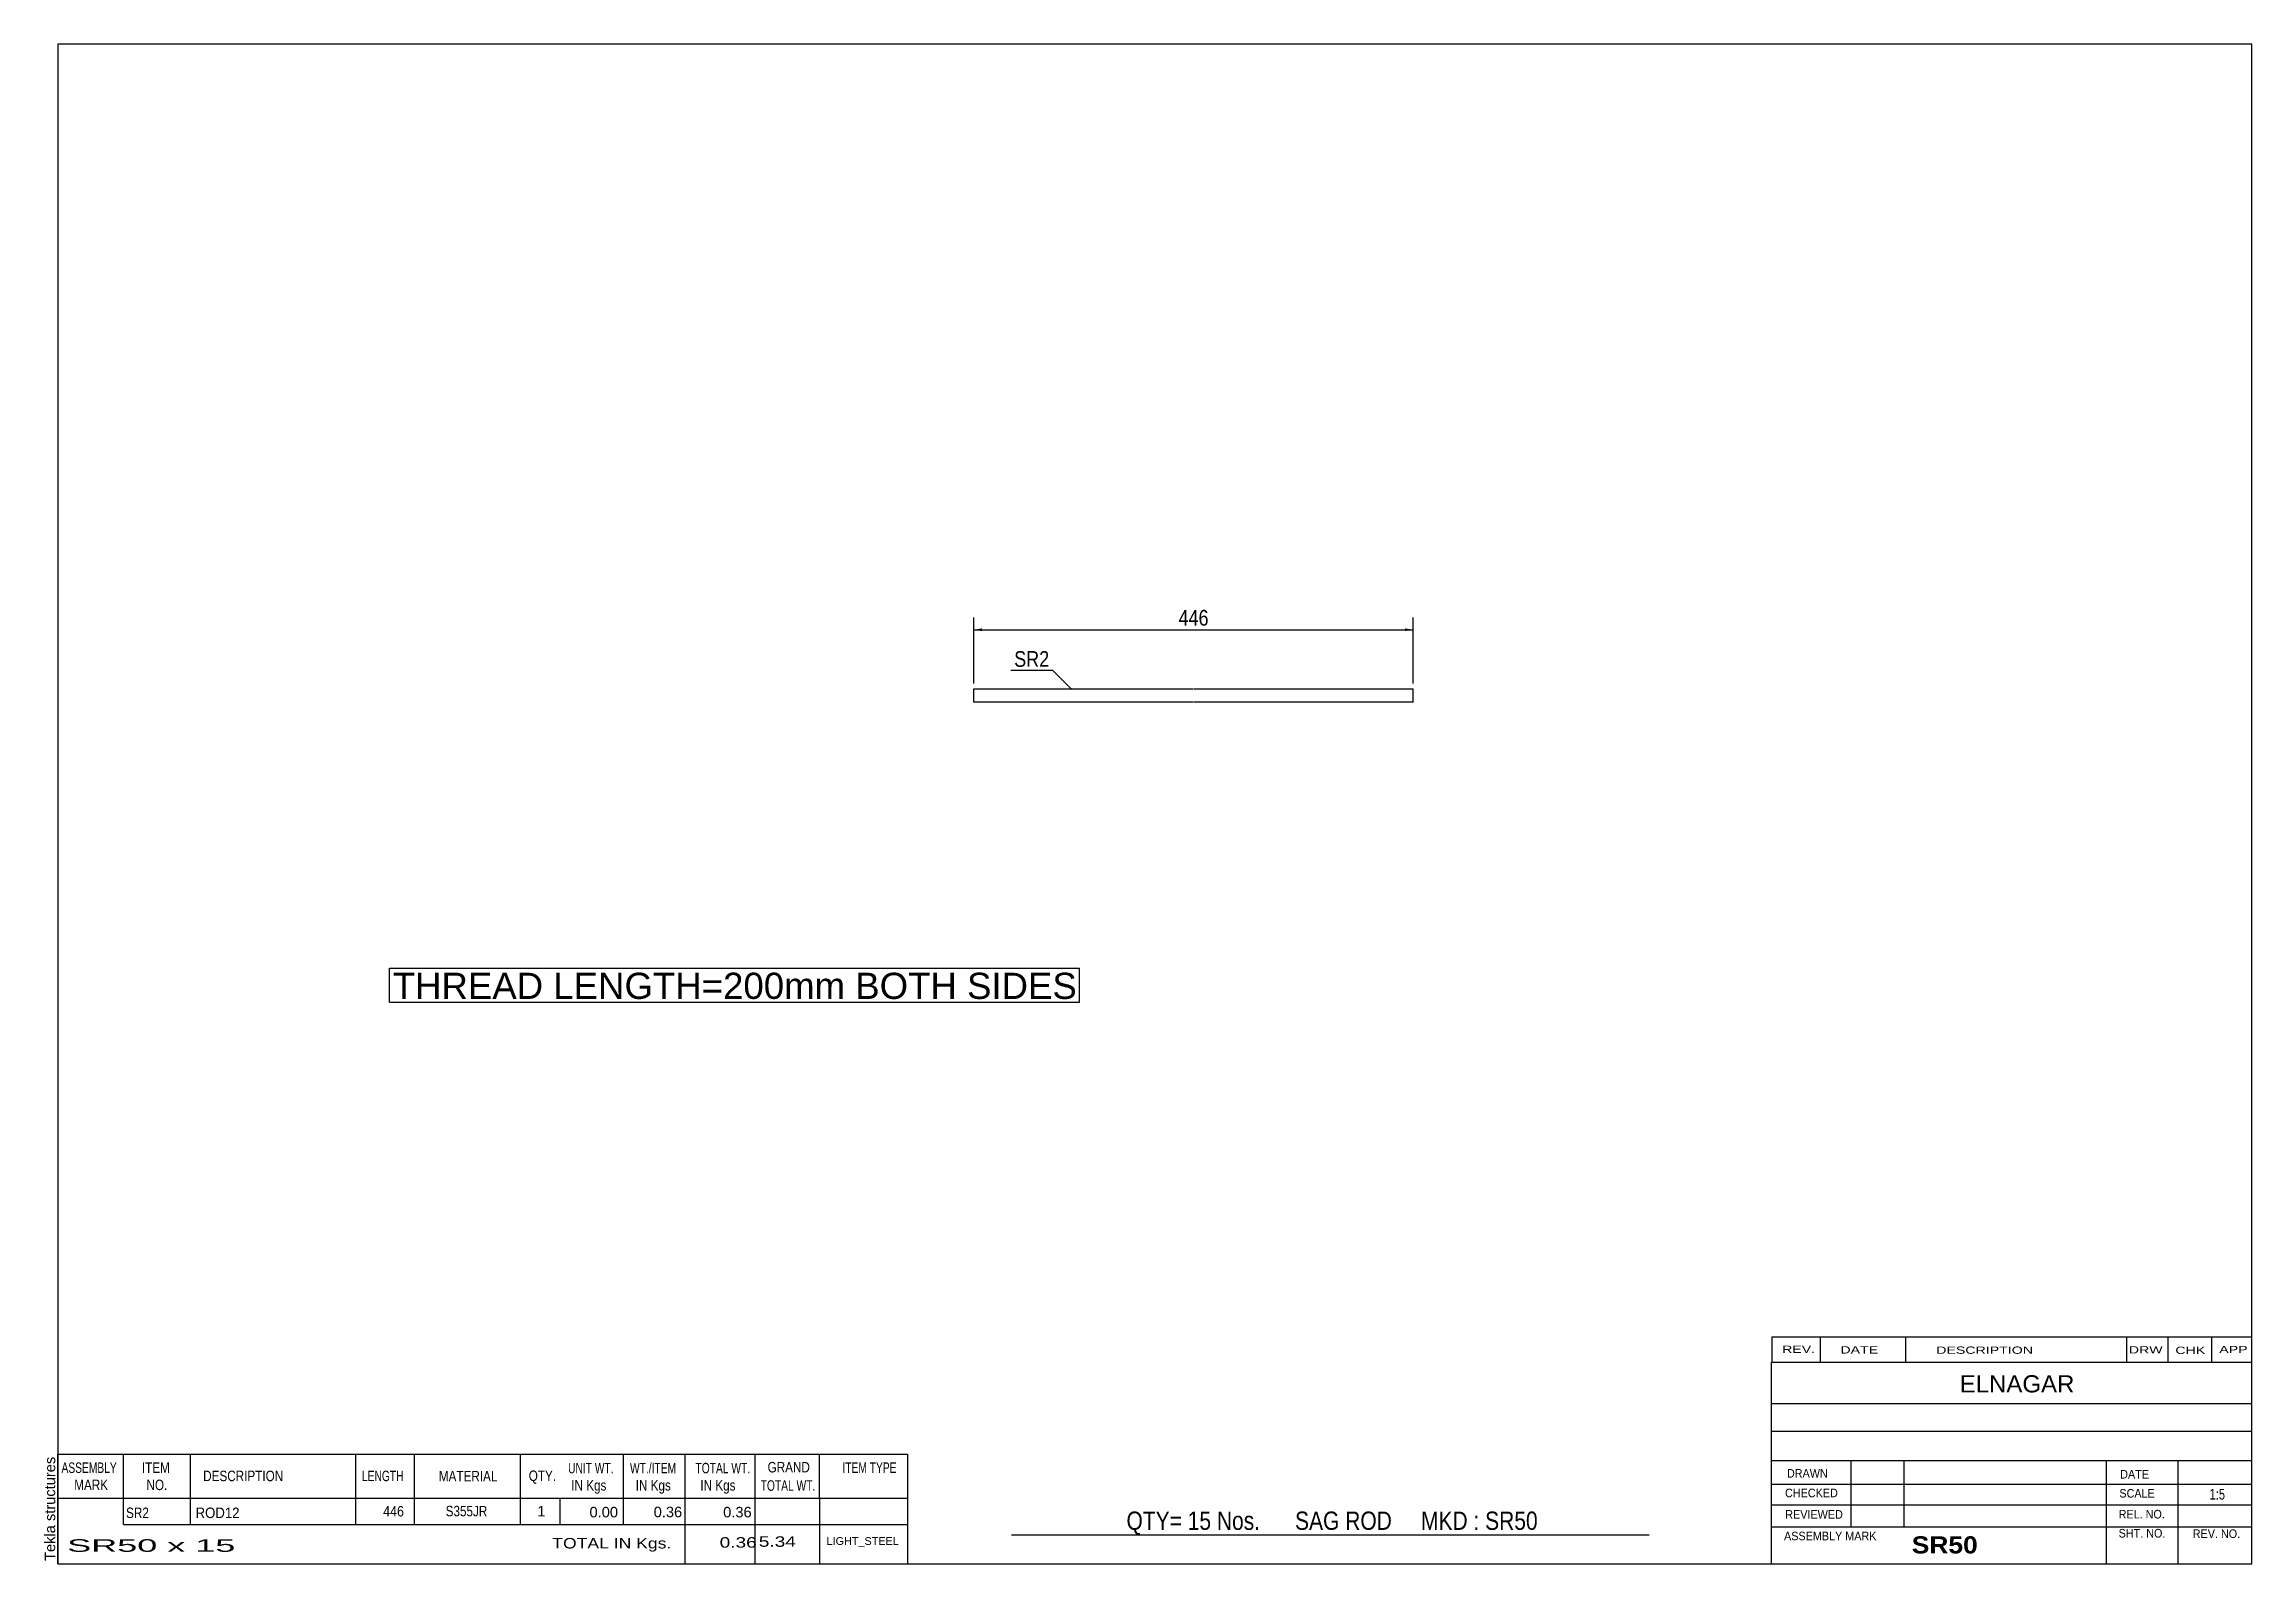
# Model space of a CAD drawing. Header units: millimetres. Extents: x -170 to 233, y -158 to 119.
import ezdxf

# ---------------------------------------------------------------- set-up
doc = ezdxf.new("R2010")
doc.units = ezdxf.units.MM
doc.styles.add('Arial', font='ARIAL.TTF', dxfattribs={"height": 0.2})
doc.styles.add('Arial Bold', font='ARIALBD.TTF', dxfattribs={"height": 0.2})
doc.styles.add('Arial Narrow', font='ARIALN.TTF', dxfattribs={"height": 0.2})

# ---------------------------------------------------------------- blocks, each defined once
blk = doc.blocks.new('Unknown-629106230-1210')
at = {"color": 5, "linetype": 'Continuous'}
for p, q in [((233, 118.75), (-167, 118.75)), ((-167, 118.75), (-167, -158.25)), ((233, -158.25), (233, 118.75)), ((-167, -158.25), (233, -158.25))]:
    blk.add_line(p, q, dxfattribs=at)
at = {"color": 174, "linetype": 'Continuous', "style": 'Arial'}
blk.add_text('Tekla structures', height=1.9102, rotation=90, dxfattribs=at).set_placement((-167.5, -157.75))
blk = doc.blocks.new('Part-629106230-1252 - 1233')
at = {"color": 2, "linetype": 'Continuous'}
for p, q in [((0, 1.2), (40, 1.2)), ((0, -1.2), (0, 1.2)), ((40.1, 1.2), (80.1, 1.2)), ((80.1, -1.2), (80.1, 1.2)), ((40, -1.2), (0, -1.2)), ((80.1, -1.2), (40.1, -1.2))]:
    blk.add_line(p, q, dxfattribs=at)
blk = doc.blocks.new('StraightDimension-629106230-1262 - 1233')
at = {"linetype": 'Continuous'}
for points in [[(1.5, 11.75), (0, 12), (1.5, 12.25)], [(78.6, 12.25), (80.1, 12), (78.6, 11.75)]]:
    blk.add_hatch(color=7, dxfattribs=at).paths.add_polyline_path(points)
at = {"color": 7, "linetype": 'Continuous'}
for p, q in [((0, 2.2), (0, 14.25)), ((80.1, 2.2), (80.1, 14.25)), ((0, 12), (80.1, 12))]:
    blk.add_line(p, q, dxfattribs=at)
at = {"color": 0}
blk.add_wipeout([(43.39, 12.15), (43.39, 16.35), (36.71, 16.35), (36.71, 12.15)], dxfattribs=at)
at = {"color": 3, "style": 'Arial Narrow'}
blk.add_text('446', height=2.863, dxfattribs=at).set_placement((37.31, 12.75))
blk = doc.blocks.new('CBS_NAME_BLOG-629106230-1313')
at = {"color": 7, "linetype": 'Continuous'}
for p, q in [((145.41, -121.5), (232.93, -121.5)), ((145.41, -158.21), (145.41, -121.5)), ((145.41, -129.04), (232.93, -129.04)), ((145.48, -134.09), (233, -134.09)), ((145.41, -139.46), (232.93, -139.46)), ((159.93, -151.57), (159.93, -139.47)), ((169.62, -151.54), (169.62, -139.47)), ((206.53, -158.21), (206.53, -139.48)), ((219.58, -158.21), (219.58, -139.47)), ((145.42, -143.76), (233, -143.74)), ((145.41, -147.51), (232.93, -147.51)), ((145.41, -151.55), (232.93, -151.55)), ((145.41, -158.25), (233, -158.25))]:
    blk.add_line(p, q, dxfattribs=at)
at = {"color": 3, "linetype": 'Continuous', "style": 'Arial'}
blk.add_text('ELNAGAR', height=3.133, dxfattribs=at).set_placement((179.73, -127.03))
at = {"color": 3, "linetype": 'Continuous'}
for s, height, style, width, p in [('CHECKED', 1.566, 'Arial', 0.9, (147.89, -146.14)), ('DRAWN', 1.566, 'Arial', 0.9, (148.24, -142.57)), ('SCALE', 1.566, 'Arial', 0.9, (208.85, -146.21)), ('DATE', 1.566, 'Arial', 0.9, (209, -142.73)), ('1:5', 1.957, 'Arial Narrow', 0.9, (225.3, -146.57)), ('REVIEWED', 1.566, 'Arial', 0.9, (147.93, -150.06)), ('REL. NO.', 1.566, 'Arial', 0.9, (208.71, -150.01)), ('ASSEMBLY MARK', 1.5663, 'Arial', 0.9, (147.71, -153.99)), ('SHT. NO.', 1.566, 'Arial', 0.9, (208.71, -153.48)), ('REV. NO.', 1.566, 'Arial', 0.9, (222.23, -153.57)), ('SR50', 3.131, 'Arial Bold', 1.1, (170.99, -156.39))]:
    blk.add_text(s, height=height, dxfattribs=dict(at, style=style, width=width)).set_placement(p)
blk = doc.blocks.new('CBS_BOM-629106230-1311')
at = {"color": 7, "linetype": 'Continuous'}
for p, q in [((-167.03, -146.28), (-167.03, -138.28)), ((-167.03, -138.28), (-12.11, -138.28)), ((-155.03, -146.28), (-155.03, -138.28)), ((-142.84, -146.28), (-142.84, -138.28)), ((-112.68, -146.28), (-112.68, -138.28)), ((-102, -146.28), (-102, -138.28)), ((-82.68, -146.28), (-82.68, -138.28)), ((-63.88, -146.28), (-63.88, -138.28)), ((-52.67, -146.28), (-52.67, -138.28)), ((-39.88, -146.28), (-39.88, -138.28)), ((-28.13, -146.28), (-28.13, -138.28)), ((-12.11, -138.29), (-12.11, -146.27)), ((-167.03, -146.28), (-12.11, -146.28)), ((-167.03, -151.08), (-167.03, -146.28)), ((-155.03, -151.08), (-155.03, -146.28)), ((-142.84, -151.08), (-142.84, -146.28)), ((-112.68, -151.08), (-112.68, -146.28)), ((-102, -151.08), (-102, -146.28)), ((-82.68, -151.08), (-82.68, -146.28)), ((-75.42, -151.08), (-75.42, -146.28)), ((-63.88, -151.08), (-63.88, -146.28)), ((-52.67, -151.08), (-52.67, -146.28)), ((-39.88, -151.08), (-39.88, -146.28)), ((-28.11, -151.08), (-28.11, -146.28)), ((-12.11, -146.28), (-12.11, -151.08)), ((-167.03, -158.28), (-167.03, -151.1)), ((-155.03, -151.08), (-12.11, -151.08)), ((-52.67, -158.28), (-52.67, -151.1)), ((-39.88, -158.28), (-39.88, -151.1)), ((-28.07, -158.28), (-28.07, -151.1)), ((-12.11, -151.08), (-12.11, -158.28)), ((-167.03, -158.28), (-12.11, -158.28))]:
    blk.add_line(p, q, dxfattribs=at)
at = {"color": 3, "linetype": 'Continuous', "style": 'Arial'}
for s, height, width, p in [('ASSEMBLY', 1.91, 0.7, (-166.35, -141.71)), ('ITEM', 1.91, 0.8, (-151.7, -141.71)), ('UNIT WT.', 1.91, 0.7, (-73.99, -141.78)), ('WT./ITEM', 1.91, 0.7, (-62.7, -141.78)), ('TOTAL WT.', 1.91, 0.7, (-50.76, -141.78)), ('GRAND', 1.91, 0.8, (-37.61, -141.62)), ('ITEM TYPE', 1.91, 0.7, (-23.97, -141.7)), ('MARK', 1.91, 0.8, (-164.03, -144.84)), ('NO.', 1.91, 0.8, (-150.85, -144.84)), ('DESCRIPTION', 1.9102, 0.8, (-140.52, -143.21)), ('LENGTH', 1.91, 0.7, (-111.57, -143.21)), ('MATERIAL', 1.91, 0.8, (-97.55, -143.26)), ('QTY.', 1.91, 0.8, (-81.16, -143.18)), ('IN Kgs', 1.91, 0.8, (-73.41, -144.92)), ('IN Kgs', 1.91, 0.8, (-61.66, -144.92)), ('IN Kgs', 1.91, 0.8, (-49.87, -144.92)), ('TOTAL WT.', 1.91, 0.7, (-38.87, -144.96))]:
    blk.add_text(s, height=height, dxfattribs=dict(at, width=width)).set_placement(p)
at = {"color": 7, "linetype": 'Continuous', "style": 'Arial'}
for s, width, p in [('SR2', 0.8, (-154.57, -149.93)), ('ROD12', 0.9, (-141.9, -149.93)), ('446', 0.85, (-107.7, -149.65)), ('S355JR', 0.8, (-96.31, -149.62))]:
    blk.add_text(s, height=1.91, dxfattribs=dict(at, width=width)).set_placement(p)
for s, p in [('1', (-79.59, -149.62)), ('0.00', (-70.08, -149.81)), ('0.36', (-58.38, -149.78)), ('0.36', (-45.71, -149.81))]:
    blk.add_text(s, height=1.91, dxfattribs=at).set_placement(p)
at = {"color": 6, "linetype": 'Continuous', "style": 'Arial'}
for s, height, width, p in [('SR50 x 15', 2.292, 2.05, (-165.31, -156.09)), ('TOTAL IN Kgs.', 1.9102, 1.2, (-76.87, -155.48)), ('0.36', 1.91, 1.3, (-46.35, -155.33)), ('5.34', 1.91, 1.3, (-39.21, -155.17))]:
    blk.add_text(s, height=height, dxfattribs=dict(at, width=width)).set_placement(p)
blk.add_text('LIGHT_STEEL', height=1.4135, dxfattribs=at).set_placement((-26.86, -154.83))
blk = doc.blocks.new('CBS_CALLOFF-629106230-1312')
at = {"color": 7, "linetype": 'Continuous'}
blk.add_line((6.88, -152.98), (123.11, -153), dxfattribs=at)
at = {"color": 3, "linetype": 'Continuous', "style": 'Arial Narrow'}
blk.add_text('QTY= 15 Nos.      SAG ROD     MKD : SR50', height=3.3405, dxfattribs=at).set_placement((27.82, -152.09))
blk = doc.blocks.new('CBS_REVISION-629106230-1314')
at = {"color": 7, "linetype": 'Continuous'}
for p, q in [((145.49, -116.87), (232.99, -116.87)), ((145.49, -116.87), (145.49, -121.5)), ((154.29, -116.87), (154.29, -121.5)), ((169.88, -116.87), (169.88, -121.44)), ((210.14, -116.87), (210.14, -121.5)), ((217.68, -116.87), (217.68, -121.5)), ((225.63, -116.87), (225.63, -121.5)), ((145.49, -121.5), (232.99, -121.5))]:
    blk.add_line(p, q, dxfattribs=at)
at = {"color": 7, "style": 'Arial Narrow', "width": 1.7}
for s, height, p in [('REV.', 1.326, (147.35, -119.82)), ('DATE', 1.326, (157.98, -119.94)), ('DESCRIPTION', 1.3257, (175.46, -119.99)), ('DRW', 1.326, (210.57, -119.93)), ('CHK', 1.326, (219.06, -120.02)), ('APP', 1.326, (227.06, -119.87))]:
    blk.add_text(s, height=height, dxfattribs=at).set_placement(p)
blk = doc.blocks.new('Text-629106230-1211')
at = {"color": 0, "linetype": 'Continuous'}
blk.add_wipeout([(18.65, -55.3), (18.65, -50.3), (-105.96, -50.3), (-105.96, -55.3)], dxfattribs=at)
at = {"color": 7, "linetype": 'Continuous'}
for p, q in [((-106.56, -49.7), (19.25, -49.7)), ((-106.56, -55.9), (-106.56, -49.7)), ((19.25, -55.9), (19.25, -49.7)), ((-106.56, -55.9), (19.25, -55.9))]:
    blk.add_line(p, q, dxfattribs=at)
at = {"color": 1, "linetype": 'Continuous', "style": 'Arial'}
blk.add_text('THREAD LENGTH=200mm BOTH SIDES', height=4.7754, dxfattribs=at).set_placement((-105.96, -55.3))
blk = doc.blocks.new('Mark-629106230-1247 - 1233')
at = {"color": 0}
blk.add_wipeout([(13.75, 5.24), (13.75, 8.24), (7.35, 8.24), (7.35, 5.24)], dxfattribs=at)
blk.add_wipeout([(13.75, 5.24), (13.75, 8.24), (7.35, 8.24), (7.35, 5.24)], dxfattribs=at)
at = {"color": 7, "linetype": 'Continuous'}
for p in [(6.75, 4.64), (17.88, 1.1)]:
    blk.add_line(p, (14.35, 4.64), dxfattribs=at)
at = {"color": 3, "style": 'Arial Narrow'}
blk.add_text('SR2', height=2.863, dxfattribs=at).set_placement((7.35, 5.24))

msp = doc.modelspace()

# ---------------------------------------------------------------- block references
for name in ['Unknown-629106230-1210', 'Part-629106230-1252 - 1233', 'CBS_REVISION-629106230-1314', 'CBS_NAME_BLOG-629106230-1313', 'CBS_BOM-629106230-1311', 'CBS_CALLOFF-629106230-1312']:
    msp.add_blockref(name, (0, 0))

# ---------------------------------------------------------------- next in the draw order: block references
for name in ['StraightDimension-629106230-1262 - 1233', 'Text-629106230-1211']:
    msp.add_blockref(name, (0, 0))

# ---------------------------------------------------------------- next in the draw order: block references
msp.add_blockref('Mark-629106230-1247 - 1233', (0, 0))

doc.saveas('drawing.dxf')
